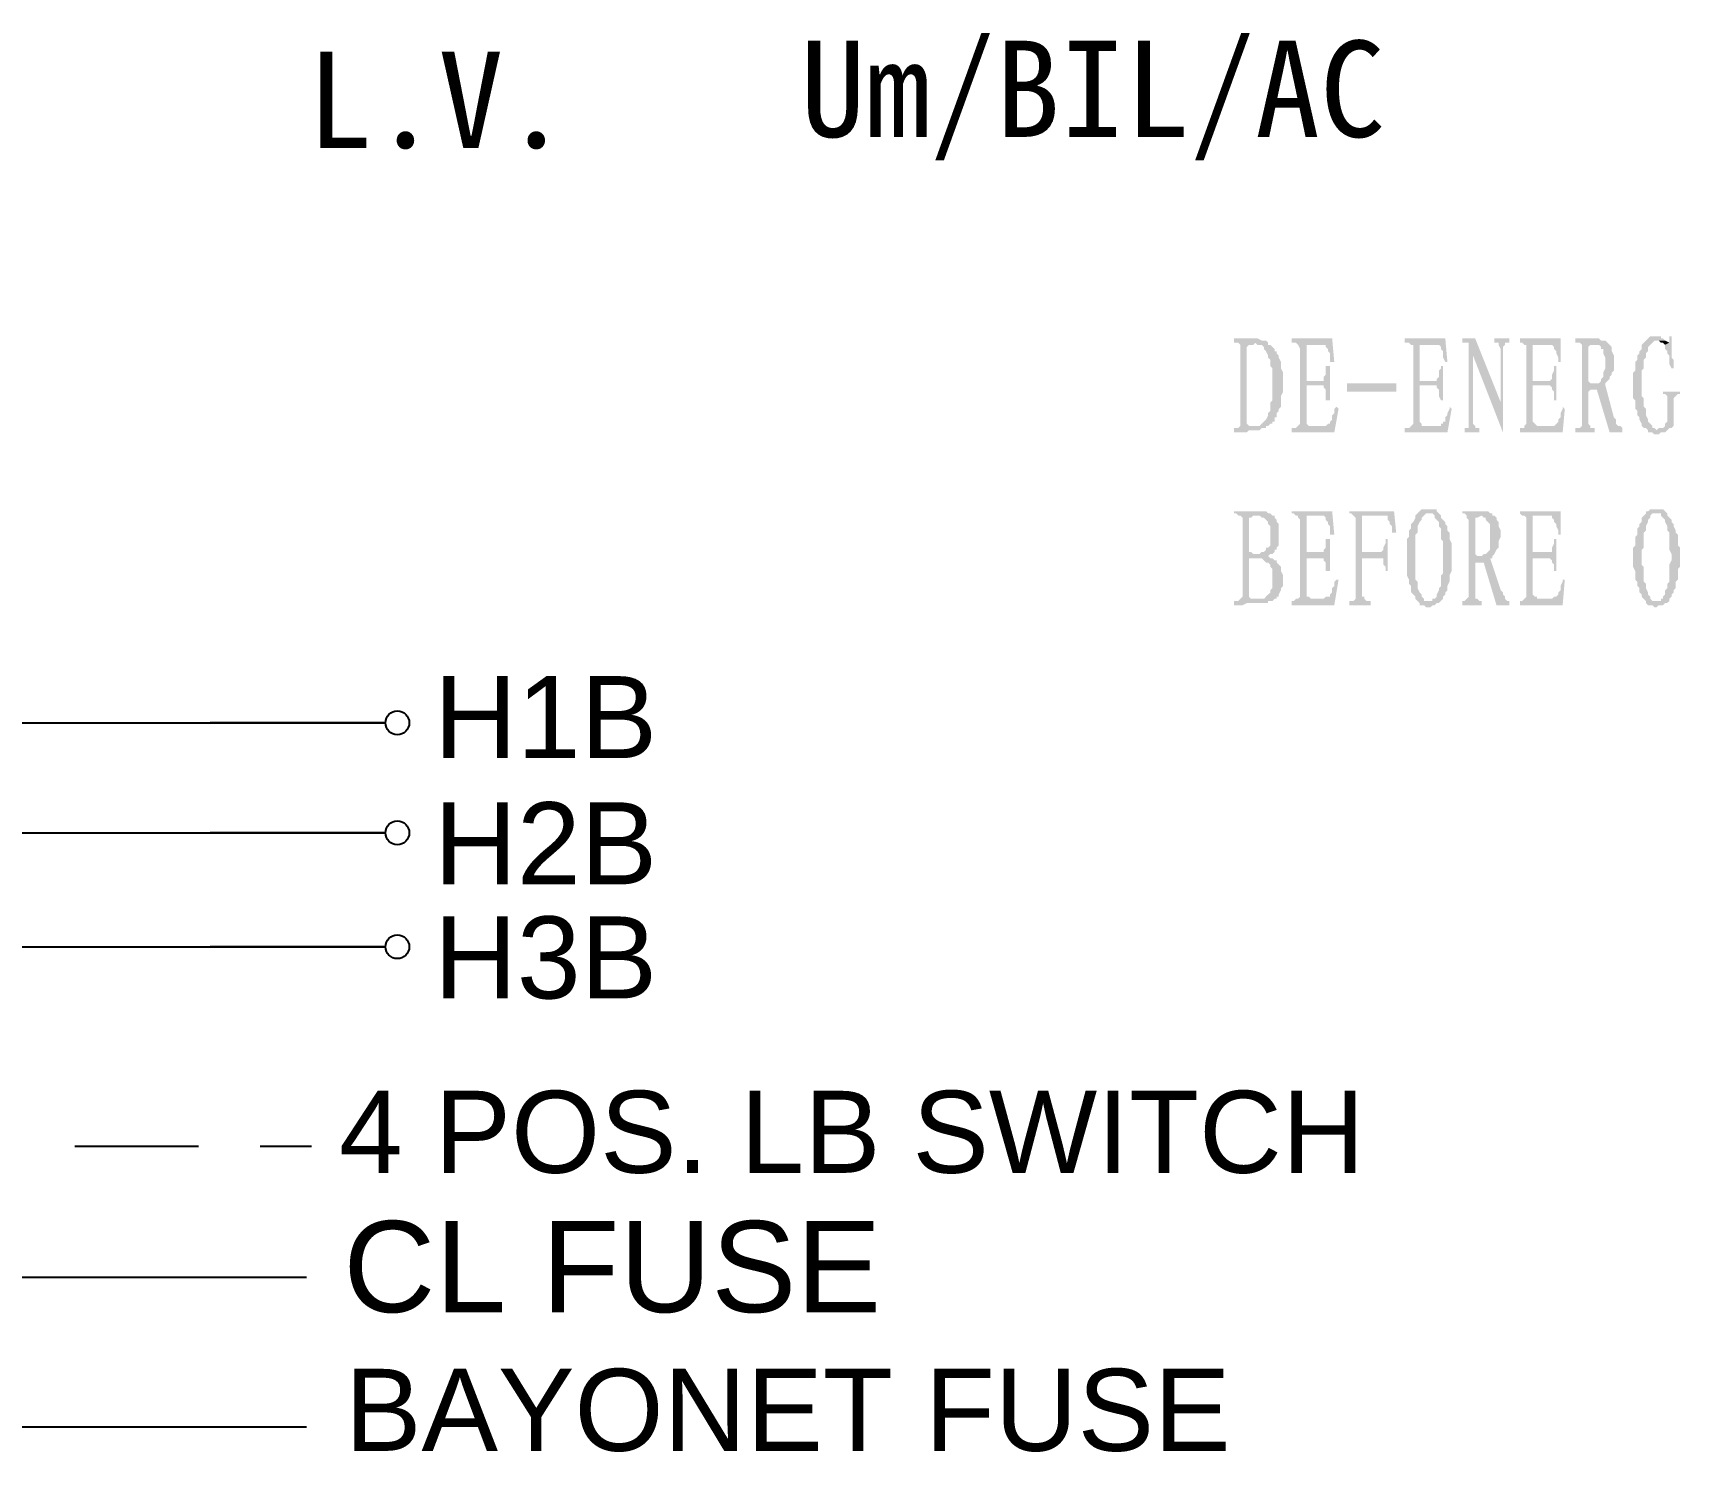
# Model space of a CAD drawing. Header units: millimetres. Extents: x 266108 to 276883, y -181835 to -175175.
# Drawn here: x 276775.37 to 276818.72, y -180759.44 to -180722.09 of the extents above; entities that cross this region are included whole.
import ezdxf
from ezdxf.enums import TextEntityAlignment as Align

# ---------------------------------------------------------------- set-up
doc = ezdxf.new("R2010")
doc.units = ezdxf.units.MM
doc.header["$LTSCALE"] = 13
doc.linetypes.add('DASHED', pattern=[0.75, 0.5, -0.25])
doc.layers.add('2', color=3, linetype='Continuous')
doc.layers.add('4虚线层', color=6, linetype='DASHED')
doc.layers.add('标注、文本', color=3, linetype='Continuous', lineweight=25)
doc.styles.add('Note Text (ANSI)', font='arial.ttf')
doc.styles.add('PDF FangSong', font='')
doc.styles.get('PDF FangSong').set_extended_font_data('FangSong')

msp = doc.modelspace()

# ---------------------------------------------------------------- hatches: boundary and pattern name
at = {"layer": '2', "linetype": 'Continuous', "transparency": 33554559}
for points in [[(276807.484, -180730.134), (276806.979, -180730.134), (276806.979, -180730.247), (276807.035, -180730.247), (276807.091, -180730.247), (276807.147, -180730.303), (276807.147, -180730.359), (276807.147, -180732.381), (276807.147, -180732.437), (276807.091, -180732.493), (276806.979, -180732.493), (276806.979, -180732.606), (276807.091, -180732.606), (276807.147, -180732.606), (276807.259, -180732.606), (276807.316, -180732.606), (276807.372, -180732.549), (276807.428, -180732.549), (276807.54, -180732.549), (276807.596, -180732.549), (276807.653, -180732.549), (276807.709, -180732.493), (276807.765, -180732.493), (276807.821, -180732.493), (276807.54, -180732.437), (276807.484, -180732.437), (276807.428, -180732.437), (276807.372, -180732.437), (276807.316, -180732.381), (276807.316, -180730.359), (276807.372, -180730.303), (276807.428, -180730.303), (276807.484, -180730.303), (276807.54, -180730.247), (276807.877, -180730.247), (276807.821, -180730.19), (276807.765, -180730.19), (276807.709, -180730.19), (276807.596, -180730.134), (276807.54, -180730.134)], [(276807.877, -180730.247), (276807.54, -180730.247), (276807.597, -180730.303), (276807.653, -180730.303), (276807.709, -180730.303), (276807.765, -180730.359), (276807.765, -180730.415), (276807.821, -180730.471), (276807.877, -180730.584), (276807.877, -180730.64), (276807.934, -180730.696), (276807.934, -180730.752), (276807.934, -180730.808), (276807.934, -180730.864), (276807.99, -180730.921), (276807.99, -180731.033), (276807.99, -180731.089), (276807.99, -180731.201), (276807.99, -180731.258), (276807.99, -180731.37), (276807.99, -180731.426), (276807.99, -180731.538), (276807.99, -180731.595), (276807.99, -180731.707), (276807.99, -180731.763), (276807.934, -180731.819), (276807.934, -180731.932), (276807.934, -180731.988), (276807.934, -180732.044), (276807.877, -180732.1), (276807.877, -180732.156), (276807.821, -180732.269), (276807.765, -180732.325), (276807.709, -180732.381), (276807.653, -180732.437), (276807.597, -180732.437), (276807.54, -180732.437), (276807.821, -180732.493), (276807.821, -180732.437), (276807.877, -180732.437), (276807.934, -180732.381), (276807.99, -180732.381), (276807.99, -180732.325), (276808.046, -180732.325), (276808.046, -180732.269), (276808.046, -180732.212), (276808.102, -180732.212), (276808.102, -180732.156), (276808.102, -180732.1), (276808.158, -180732.044), (276808.158, -180731.988), (276808.214, -180731.932), (276808.214, -180731.875), (276808.214, -180731.763), (276808.214, -180731.707), (276808.214, -180731.651), (276808.271, -180731.538), (276808.271, -180731.482), (276808.271, -180731.37), (276808.271, -180731.314), (276808.271, -180731.258), (276808.271, -180731.201), (276808.271, -180731.089), (276808.271, -180731.033), (276808.214, -180730.921), (276808.214, -180730.864), (276808.214, -180730.808), (276808.214, -180730.752), (276808.158, -180730.64), (276808.158, -180730.584), (276808.102, -180730.527), (276808.102, -180730.471), (276808.046, -180730.471), (276808.046, -180730.415), (276807.99, -180730.359), (276807.934, -180730.303), (276807.877, -180730.303)], [(276809.562, -180730.134), (276808.495, -180730.134), (276808.495, -180730.247), (276808.551, -180730.247), (276808.607, -180730.247), (276808.664, -180730.303), (276809.338, -180730.303), (276809.394, -180730.303), (276809.394, -180730.359), (276809.45, -180730.415), (276809.45, -180730.471), (276809.506, -180730.527), (276809.506, -180730.64), (276809.506, -180730.752), (276809.618, -180730.752)], [(276808.664, -180730.303), (276808.72, -180730.415), (276808.72, -180732.381), (276808.664, -180732.437), (276808.607, -180732.493), (276809.057, -180732.437), (276809.001, -180732.437), (276808.944, -180732.437), (276808.888, -180732.381), (276808.888, -180732.325), (276808.888, -180731.37), (276809.281, -180731.37), (276808.888, -180731.258), (276808.888, -180730.303), (276809.338, -180730.303)], [(276812.539, -180730.134), (276811.472, -180730.134), (276811.472, -180730.247), (276811.528, -180730.247), (276811.584, -180730.247), (276811.64, -180730.303), (276812.371, -180730.303), (276812.427, -180730.359), (276812.427, -180730.415), (276812.483, -180730.471), (276812.483, -180730.527), (276812.483, -180730.64), (276812.539, -180730.752), (276812.595, -180730.752)], [(276811.641, -180730.303), (276811.697, -180730.303), (276811.697, -180730.415), (276811.697, -180732.381), (276811.641, -180732.437), (276811.584, -180732.493), (276812.034, -180732.437), (276811.978, -180732.437), (276811.921, -180732.437), (276811.921, -180732.381), (276811.865, -180732.325), (276811.865, -180731.37), (276812.315, -180731.37), (276811.865, -180731.258), (276811.865, -180730.303), (276812.371, -180730.303)], [(276813.326, -180730.134), (276812.989, -180730.134), (276812.989, -180730.247), (276813.045, -180730.247), (276813.101, -180730.247), (276813.157, -180730.247), (276813.157, -180730.415), (276813.269, -180730.584), (276814.056, -180732.606), (276814, -180731.819)], [(276814.224, -180730.134), (276813.831, -180730.134), (276813.831, -180730.247), (276813.887, -180730.247), (276813.943, -180730.247), (276813.943, -180730.303), (276814, -180730.415), (276814, -180731.819), (276814.056, -180732.606), (276814.056, -180730.359), (276814.112, -180730.303), (276814.112, -180730.247), (276814.168, -180730.247), (276814.224, -180730.247)], [(276815.572, -180730.134), (276814.505, -180730.134), (276814.505, -180730.247), (276814.561, -180730.247), (276814.617, -180730.303), (276815.347, -180730.303), (276815.404, -180730.359), (276815.404, -180730.415), (276815.46, -180730.471), (276815.46, -180730.527), (276815.516, -180730.64), (276815.516, -180730.752), (276815.572, -180730.752)], [(276814.617, -180730.303), (276814.673, -180730.303), (276814.673, -180730.415), (276814.673, -180732.381), (276814.617, -180732.437), (276814.617, -180732.493), (276815.067, -180732.437), (276814.954, -180732.437), (276814.898, -180732.381), (276814.842, -180732.325), (276814.842, -180731.37), (276815.291, -180731.37), (276814.842, -180731.258), (276814.842, -180730.303), (276815.347, -180730.303)], [(276816.527, -180730.134), (276815.965, -180730.134), (276815.965, -180730.247), (276816.022, -180730.247), (276816.078, -180730.247), (276816.134, -180730.303), (276816.134, -180730.359), (276816.134, -180732.381), (276816.134, -180732.437), (276816.078, -180732.493), (276815.965, -180732.493), (276815.965, -180732.606), (276816.471, -180732.606), (276816.471, -180732.493), (276816.415, -180732.493), (276816.359, -180732.493), (276816.359, -180732.437), (276816.302, -180732.381), (276816.302, -180731.538), (276816.359, -180731.482), (276816.415, -180731.482), (276816.471, -180731.482), (276816.527, -180731.482), (276816.752, -180731.37), (276816.471, -180731.314), (276816.415, -180731.314), (276816.359, -180731.314), (276816.302, -180731.258), (276816.302, -180730.359), (276816.359, -180730.303), (276816.415, -180730.303), (276816.471, -180730.303), (276816.864, -180730.303), (276816.808, -180730.247), (276816.752, -180730.19), (276816.696, -180730.19), (276816.639, -180730.19), (276816.583, -180730.134)], [(276816.864, -180730.303), (276816.471, -180730.303), (276816.527, -180730.303), (276816.583, -180730.303), (276816.639, -180730.359), (276816.639, -180730.415), (276816.695, -180730.415), (276816.695, -180730.471), (276816.695, -180730.527), (276816.752, -180730.64), (276816.752, -180730.696), (276816.752, -180730.808), (276816.752, -180730.864), (276816.752, -180730.921), (276816.695, -180731.033), (276816.695, -180731.089), (276816.695, -180731.145), (276816.639, -180731.201), (276816.639, -180731.258), (276816.583, -180731.314), (276816.527, -180731.314), (276816.471, -180731.314), (276816.752, -180731.37), (276816.752, -180731.314), (276816.808, -180731.258), (276816.864, -180731.201), (276816.864, -180731.145), (276816.92, -180731.089), (276816.92, -180731.033), (276816.976, -180730.977), (276816.976, -180730.921), (276816.976, -180730.808), (276816.976, -180730.752), (276816.976, -180730.64), (276816.976, -180730.584), (276816.92, -180730.471), (276816.92, -180730.415), (276816.92, -180730.359)], [(276818.1, -180730.078), (276818.044, -180730.078), (276817.931, -180730.078), (276817.875, -180730.134), (276817.819, -180730.19), (276817.763, -180730.247), (276817.707, -180730.303), (276817.707, -180730.415), (276817.65, -180730.471), (276817.65, -180730.527), (276817.594, -180730.584), (276817.594, -180730.64), (276817.594, -180730.696), (276817.538, -180730.752), (276817.538, -180730.808), (276817.538, -180730.864), (276817.538, -180730.977), (276817.482, -180731.033), (276817.482, -180731.089), (276817.482, -180731.201), (276817.482, -180731.258), (276817.482, -180731.37), (276817.482, -180731.426), (276817.482, -180731.538), (276817.482, -180731.595), (276817.482, -180731.707), (276817.538, -180731.763), (276817.538, -180731.819), (276817.538, -180731.932), (276817.538, -180731.988), (276817.594, -180732.044), (276817.594, -180732.1), (276817.594, -180732.156), (276817.65, -180732.212), (276817.65, -180732.269), (276817.707, -180732.381), (276817.707, -180732.437), (276817.763, -180732.493), (276817.819, -180732.493), (276817.875, -180732.549), (276817.875, -180732.606), (276817.931, -180732.606), (276817.987, -180732.606), (276818.044, -180732.662), (276818.1, -180732.662), (276818.156, -180732.662), (276818.212, -180732.606), (276818.268, -180732.606), (276818.324, -180732.606), (276818.381, -180732.549), (276818.1, -180732.549), (276818.044, -180732.493), (276817.987, -180732.493), (276817.987, -180732.437), (276817.931, -180732.381), (276817.875, -180732.325), (276817.875, -180732.269), (276817.819, -180732.156), (276817.819, -180732.044), (276817.819, -180731.988), (276817.763, -180731.932), (276817.763, -180731.875), (276817.763, -180731.819), (276817.763, -180731.707), (276817.707, -180731.651), (276817.707, -180731.595), (276817.707, -180731.482), (276817.707, -180731.426), (276817.707, -180731.314), (276817.707, -180731.258), (276817.707, -180731.145), (276817.707, -180731.089), (276817.707, -180730.977), (276817.763, -180730.921), (276817.763, -180730.864), (276817.763, -180730.752), (276817.763, -180730.696), (276817.819, -180730.64), (276817.819, -180730.584), (276817.819, -180730.527), (276817.875, -180730.471), (276817.875, -180730.359), (276817.931, -180730.303), (276817.987, -180730.247), (276818.044, -180730.19), (276818.1, -180730.19), (276818.324, -180730.19), (276818.268, -180730.134), (276818.212, -180730.134), (276818.212, -180730.078), (276818.156, -180730.078)], [(276818.324, -180730.19), (276818.1, -180730.19), (276818.156, -180730.19), (276818.212, -180730.247), (276818.268, -180730.247), (276818.324, -180730.303), (276818.437, -180730.247)], [(276818.493, -180730.078), (276818.437, -180730.078), (276818.437, -180730.134), (276818.437, -180730.247), (276818.324, -180730.303), (276818.324, -180730.359), (276818.324, -180730.415), (276818.38, -180730.471), (276818.38, -180730.527), (276818.437, -180730.584), (276818.437, -180730.696), (276818.437, -180730.808), (276818.493, -180730.921), (276818.549, -180730.921), (276818.549, -180730.864), (276818.549, -180730.752), (276818.549, -180730.696), (276818.493, -180730.64), (276818.493, -180730.527), (276818.493, -180730.471), (276818.493, -180730.415), (276818.493, -180730.359), (276818.493, -180730.303), (276818.493, -180730.247), (276818.493, -180730.134)], [(276813.157, -180730.415), (276813.157, -180732.381), (276813.157, -180732.437), (276813.157, -180732.493), (276813.101, -180732.493), (276813.045, -180732.493), (276813.045, -180732.606), (276813.438, -180732.606), (276813.438, -180732.493), (276813.382, -180732.493), (276813.326, -180732.493), (276813.326, -180732.437), (276813.269, -180732.381), (276813.269, -180730.584)], [(276809.506, -180730.864), (276809.394, -180730.864), (276809.394, -180730.921), (276809.394, -180730.977), (276809.394, -180731.089), (276809.338, -180731.145), (276809.338, -180731.201), (276809.338, -180731.258), (276808.888, -180731.258), (276809.282, -180731.37), (276809.338, -180731.37), (276809.338, -180731.426), (276809.394, -180731.482), (276809.394, -180731.538), (276809.394, -180731.651), (276809.394, -180731.763), (276809.506, -180731.763)], [(276812.483, -180730.864), (276812.427, -180730.864), (276812.427, -180730.921), (276812.371, -180730.977), (276812.371, -180731.089), (276812.371, -180731.145), (276812.315, -180731.201), (276812.315, -180731.258), (276811.865, -180731.258), (276812.315, -180731.37), (276812.315, -180731.426), (276812.371, -180731.482), (276812.371, -180731.538), (276812.371, -180731.651), (276812.427, -180731.763), (276812.483, -180731.763)], [(276815.46, -180730.864), (276815.404, -180730.864), (276815.404, -180730.921), (276815.404, -180730.977), (276815.347, -180731.089), (276815.347, -180731.145), (276815.347, -180731.201), (276815.291, -180731.258), (276814.842, -180731.258), (276815.291, -180731.37), (276815.347, -180731.426), (276815.347, -180731.482), (276815.404, -180731.538), (276815.404, -180731.651), (276815.404, -180731.763), (276815.46, -180731.763)], [(276809.956, -180731.314), (276811.247, -180731.314), (276811.247, -180731.538), (276809.956, -180731.538)], [(276816.752, -180731.37), (276816.527, -180731.482), (276816.864, -180732.606), (276817.201, -180732.606), (276817.201, -180732.493), (276817.145, -180732.437), (276817.089, -180732.437), (276817.032, -180732.381), (276817.032, -180732.269), (276816.976, -180732.212)], [(276818.717, -180731.538), (276818.268, -180731.538), (276818.268, -180731.595), (276818.324, -180731.595), (276818.38, -180731.651), (276818.38, -180731.707), (276818.38, -180731.819), (276818.38, -180731.932), (276818.38, -180732.044), (276818.38, -180732.1), (276818.38, -180732.212), (276818.38, -180732.269), (276818.38, -180732.325), (276818.324, -180732.381), (276818.324, -180732.437), (276818.268, -180732.493), (276818.212, -180732.493), (276818.156, -180732.493), (276818.1, -180732.549), (276818.38, -180732.549), (276818.437, -180732.493), (276818.493, -180732.493), (276818.549, -180732.437), (276818.549, -180732.381), (276818.549, -180731.763), (276818.549, -180731.707), (276818.605, -180731.651), (276818.661, -180731.595), (276818.717, -180731.595)], [(276809.675, -180731.932), (276809.619, -180731.988), (276809.619, -180732.1), (276809.562, -180732.156), (276809.562, -180732.212), (276809.562, -180732.269), (276809.506, -180732.325), (276809.506, -180732.381), (276809.45, -180732.381), (276809.394, -180732.437), (276809.338, -180732.437), (276809.282, -180732.437), (276809.225, -180732.437), (276809.169, -180732.437), (276809.057, -180732.437), (276808.608, -180732.493), (276808.551, -180732.493), (276808.495, -180732.493), (276808.495, -180732.606), (276809.619, -180732.606), (276809.731, -180731.988)], [(276812.651, -180731.932), (276812.651, -180731.988), (276812.595, -180732.1), (276812.595, -180732.156), (276812.539, -180732.212), (276812.539, -180732.269), (276812.539, -180732.325), (276812.483, -180732.325), (276812.483, -180732.381), (276812.427, -180732.381), (276812.427, -180732.437), (276812.371, -180732.437), (276812.314, -180732.437), (276812.202, -180732.437), (276812.146, -180732.437), (276812.034, -180732.437), (276811.584, -180732.493), (276811.528, -180732.493), (276811.472, -180732.493), (276811.472, -180732.606), (276812.595, -180732.606), (276812.708, -180731.988)], [(276815.628, -180731.932), (276815.628, -180731.988), (276815.572, -180732.1), (276815.572, -180732.156), (276815.572, -180732.212), (276815.516, -180732.269), (276815.516, -180732.325), (276815.46, -180732.381), (276815.404, -180732.437), (276815.348, -180732.437), (276815.291, -180732.437), (276815.235, -180732.437), (276815.123, -180732.437), (276815.067, -180732.437), (276814.617, -180732.493), (276814.561, -180732.493), (276814.505, -180732.493), (276814.505, -180732.606), (276815.628, -180732.606), (276815.685, -180731.988)], [(276812.146, -180734.628), (276812.09, -180734.628), (276812.034, -180734.628), (276811.978, -180734.628), (276811.921, -180734.628), (276811.865, -180734.684), (276811.809, -180734.74), (276811.753, -180734.796), (276811.753, -180734.852), (276811.697, -180734.965), (276811.641, -180735.021), (276811.641, -180735.077), (276811.641, -180735.133), (276811.584, -180735.189), (276811.584, -180735.302), (276811.584, -180735.358), (276811.528, -180735.414), (276811.528, -180735.47), (276811.528, -180735.582), (276811.528, -180735.639), (276811.528, -180735.751), (276811.528, -180735.807), (276811.528, -180735.863), (276811.528, -180735.919), (276811.528, -180736.032), (276811.528, -180736.088), (276811.528, -180736.144), (276811.528, -180736.256), (276811.528, -180736.313), (276811.528, -180736.369), (276811.584, -180736.481), (276811.584, -180736.537), (276811.584, -180736.593), (276811.641, -180736.65), (276811.641, -180736.706), (276811.641, -180736.818), (276811.697, -180736.874), (276811.753, -180736.93), (276811.753, -180736.987), (276811.809, -180737.043), (276812.146, -180737.043), (276812.09, -180737.043), (276812.034, -180737.043), (276811.978, -180737.043), (276811.978, -180736.987), (276811.921, -180736.93), (276811.921, -180736.874), (276811.865, -180736.818), (276811.809, -180736.706), (276811.809, -180736.65), (276811.809, -180736.593), (276811.809, -180736.537), (276811.753, -180736.481), (276811.753, -180736.369), (276811.753, -180736.313), (276811.753, -180736.256), (276811.753, -180736.144), (276811.753, -180736.088), (276811.753, -180735.976), (276811.753, -180735.863), (276811.753, -180735.751), (276811.753, -180735.695), (276811.753, -180735.639), (276811.753, -180735.526), (276811.753, -180735.47), (276811.753, -180735.358), (276811.753, -180735.302), (276811.809, -180735.245), (276811.809, -180735.189), (276811.809, -180735.133), (276811.809, -180735.077), (276811.865, -180734.965), (276811.921, -180734.908), (276811.921, -180734.852), (276811.978, -180734.796), (276812.034, -180734.74), (276812.09, -180734.74), (276812.371, -180734.74), (276812.314, -180734.684), (276812.314, -180734.628), (276812.258, -180734.628), (276812.202, -180734.628)], [(276818.1, -180734.628), (276818.044, -180734.628), (276817.987, -180734.628), (276817.931, -180734.628), (276817.875, -180734.684), (276817.819, -180734.684), (276817.819, -180734.74), (276817.763, -180734.796), (276817.707, -180734.852), (276817.707, -180734.965), (276817.65, -180735.021), (276817.65, -180735.077), (276817.594, -180735.133), (276817.594, -180735.189), (276817.594, -180735.302), (276817.538, -180735.358), (276817.538, -180735.414), (276817.538, -180735.47), (276817.538, -180735.582), (276817.482, -180735.639), (276817.482, -180735.751), (276817.482, -180735.807), (276817.482, -180735.863), (276817.482, -180735.919), (276817.482, -180736.032), (276817.482, -180736.088), (276817.482, -180736.144), (276817.538, -180736.256), (276817.538, -180736.313), (276817.538, -180736.369), (276817.538, -180736.481), (276817.594, -180736.537), (276817.594, -180736.593), (276817.594, -180736.65), (276817.65, -180736.706), (276817.65, -180736.818), (276817.707, -180736.874), (276817.707, -180736.93), (276817.763, -180736.987), (276817.819, -180737.043), (276818.1, -180737.043), (276818.044, -180737.043), (276817.987, -180737.043), (276817.931, -180736.987), (276817.931, -180736.93), (276817.875, -180736.874), (276817.875, -180736.818), (276817.819, -180736.706), (276817.819, -180736.65), (276817.819, -180736.593), (276817.763, -180736.537), (276817.763, -180736.481), (276817.763, -180736.369), (276817.763, -180736.313), (276817.763, -180736.256), (276817.763, -180736.144), (276817.707, -180736.088), (276817.707, -180735.976), (276817.707, -180735.863), (276817.707, -180735.751), (276817.707, -180735.695), (276817.763, -180735.639), (276817.763, -180735.526), (276817.763, -180735.47), (276817.763, -180735.358), (276817.763, -180735.302), (276817.763, -180735.245), (276817.819, -180735.189), (276817.819, -180735.133), (276817.819, -180735.077), (276817.875, -180734.965), (276817.875, -180734.908), (276817.931, -180734.852), (276817.931, -180734.796), (276817.987, -180734.74), (276818.044, -180734.74), (276818.1, -180734.74), (276818.381, -180734.74), (276818.324, -180734.684), (276818.268, -180734.628), (276818.212, -180734.628), (276818.156, -180734.628)], [(276807.54, -180734.684), (276806.979, -180734.684), (276806.979, -180734.74), (276807.035, -180734.74), (276807.091, -180734.796), (276807.147, -180734.796), (276807.203, -180734.852), (276807.203, -180736.93), (276807.147, -180736.987), (276807.484, -180736.987), (276807.428, -180736.987), (276807.372, -180736.93), (276807.372, -180735.919), (276807.428, -180735.919), (276807.484, -180735.919), (276807.597, -180735.919), (276807.934, -180735.919), (276807.877, -180735.863), (276807.821, -180735.863), (276807.877, -180735.863), (276807.934, -180735.807), (276807.54, -180735.807), (276807.484, -180735.807), (276807.428, -180735.751), (276807.372, -180735.751), (276807.372, -180734.852), (276807.428, -180734.852), (276807.484, -180734.796), (276807.54, -180734.796), (276807.597, -180734.796), (276807.99, -180734.796), (276807.934, -180734.74), (276807.877, -180734.74), (276807.821, -180734.684), (276807.765, -180734.684), (276807.709, -180734.684), (276807.653, -180734.684)], [(276807.99, -180734.796), (276807.597, -180734.796), (276807.653, -180734.796), (276807.709, -180734.852), (276807.765, -180734.852), (276807.821, -180734.908), (276807.877, -180734.965), (276807.877, -180735.021), (276807.934, -180735.077), (276807.934, -180735.133), (276807.934, -180735.189), (276807.934, -180735.302), (276807.934, -180735.414), (276807.934, -180735.47), (276807.934, -180735.582), (276807.877, -180735.639), (276807.821, -180735.639), (276807.821, -180735.695), (276807.765, -180735.751), (276807.709, -180735.751), (276807.653, -180735.807), (276807.597, -180735.807), (276807.54, -180735.807), (276807.934, -180735.807), (276807.99, -180735.807), (276808.046, -180735.751), (276808.046, -180735.695), (276808.102, -180735.695), (276808.102, -180735.639), (276808.158, -180735.582), (276808.158, -180735.526), (276808.158, -180735.47), (276808.158, -180735.358), (276808.158, -180735.302), (276808.158, -180735.189), (276808.158, -180735.133), (276808.158, -180735.021), (276808.102, -180734.965), (276808.102, -180734.908), (276808.046, -180734.852), (276808.046, -180734.796)], [(276809.562, -180734.684), (276808.495, -180734.684), (276808.495, -180734.74), (276808.551, -180734.74), (276808.607, -180734.796), (276808.664, -180734.796), (276809.338, -180734.796), (276809.394, -180734.852), (276809.394, -180734.908), (276809.45, -180734.965), (276809.45, -180735.021), (276809.506, -180735.077), (276809.506, -180735.189), (276809.506, -180735.302), (276809.618, -180735.302)], [(276808.664, -180734.796), (276808.664, -180734.852), (276808.72, -180734.908), (276808.72, -180736.874), (276808.72, -180736.93), (276808.664, -180736.987), (276808.607, -180736.987), (276809.057, -180736.987), (276809.001, -180736.987), (276808.944, -180736.93), (276808.888, -180736.93), (276808.888, -180736.874), (276808.888, -180735.919), (276809.281, -180735.919), (276808.888, -180735.751), (276808.888, -180734.796), (276809.338, -180734.796)], [(276811.191, -180734.684), (276810.012, -180734.684), (276810.012, -180734.74), (276810.068, -180734.74), (276810.124, -180734.796), (276811.023, -180734.796), (276811.023, -180734.852), (276811.023, -180734.908), (276811.079, -180734.965), (276811.079, -180735.021), (276811.135, -180735.077), (276811.135, -180735.189), (276811.135, -180735.245), (276811.247, -180735.245)], [(276810.124, -180734.796), (276810.18, -180734.852), (276810.18, -180734.965), (276810.18, -180736.987), (276810.124, -180737.043), (276810.068, -180737.043), (276810.012, -180737.043), (276810.012, -180737.155), (276810.573, -180737.155), (276810.573, -180737.043), (276810.461, -180737.043), (276810.405, -180736.987), (276810.405, -180736.93), (276810.349, -180736.93), (276810.349, -180735.919), (276810.854, -180735.919), (276810.349, -180735.751), (276810.349, -180734.796), (276811.023, -180734.796)], [(276812.371, -180734.74), (276812.09, -180734.74), (276812.146, -180734.74), (276812.202, -180734.74), (276812.258, -180734.796), (276812.258, -180734.852), (276812.314, -180734.908), (276812.371, -180734.965), (276812.371, -180735.077), (276812.427, -180735.133), (276812.427, -180735.189), (276812.427, -180735.245), (276812.427, -180735.358), (276812.427, -180735.414), (276812.483, -180735.47), (276812.483, -180735.582), (276812.483, -180735.639), (276812.483, -180735.695), (276812.483, -180735.807), (276812.483, -180735.863), (276812.483, -180735.976), (276812.483, -180736.088), (276812.483, -180736.144), (276812.483, -180736.256), (276812.483, -180736.313), (276812.427, -180736.369), (276812.427, -180736.425), (276812.427, -180736.537), (276812.427, -180736.593), (276812.427, -180736.65), (276812.371, -180736.706), (276812.371, -180736.762), (276812.314, -180736.874), (276812.314, -180736.93), (276812.258, -180736.987), (276812.202, -180736.987), (276812.202, -180737.043), (276812.146, -180737.043), (276811.809, -180737.043), (276811.865, -180737.099), (276811.865, -180737.155), (276811.921, -180737.155), (276811.977, -180737.155), (276812.034, -180737.211), (276812.09, -180737.211), (276812.146, -180737.211), (276812.202, -180737.155), (276812.258, -180737.155), (276812.314, -180737.099), (276812.371, -180737.099), (276812.427, -180737.043), (276812.483, -180736.987), (276812.483, -180736.93), (276812.539, -180736.874), (276812.539, -180736.818), (276812.595, -180736.762), (276812.595, -180736.706), (276812.595, -180736.65), (276812.651, -180736.537), (276812.651, -180736.481), (276812.651, -180736.425), (276812.651, -180736.369), (276812.708, -180736.256), (276812.708, -180736.2), (276812.708, -180736.144), (276812.708, -180736.032), (276812.708, -180735.976), (276812.708, -180735.863), (276812.708, -180735.807), (276812.708, -180735.751), (276812.708, -180735.639), (276812.708, -180735.582), (276812.708, -180735.526), (276812.651, -180735.414), (276812.651, -180735.358), (276812.651, -180735.302), (276812.651, -180735.245), (276812.595, -180735.189), (276812.595, -180735.077), (276812.539, -180735.021), (276812.539, -180734.965), (276812.483, -180734.908), (276812.427, -180734.852), (276812.427, -180734.796)], [(276813.494, -180734.684), (276812.989, -180734.684), (276812.989, -180734.74), (276813.045, -180734.74), (276813.101, -180734.796), (276813.101, -180734.852), (276813.157, -180734.908), (276813.157, -180736.93), (276813.101, -180736.987), (276813.045, -180737.043), (276812.989, -180737.043), (276812.989, -180737.155), (276813.494, -180737.155), (276813.494, -180737.043), (276813.438, -180737.043), (276813.382, -180736.987), (276813.326, -180736.987), (276813.326, -180736.874), (276813.326, -180736.088), (276813.326, -180736.032), (276813.382, -180736.032), (276813.438, -180736.032), (276813.55, -180736.032), (276813.719, -180735.919), (276813.775, -180735.919), (276813.438, -180735.863), (276813.382, -180735.863), (276813.326, -180735.807), (276813.326, -180735.751), (276813.326, -180734.908), (276813.326, -180734.852), (276813.382, -180734.852), (276813.494, -180734.796), (276813.831, -180734.796), (276813.775, -180734.796), (276813.775, -180734.74), (276813.719, -180734.74), (276813.663, -180734.684), (276813.55, -180734.684)], [(276813.831, -180734.796), (276813.494, -180734.796), (276813.55, -180734.852), (276813.606, -180734.852), (276813.606, -180734.908), (276813.662, -180734.965), (276813.719, -180735.021), (276813.719, -180735.077), (276813.719, -180735.133), (276813.719, -180735.245), (276813.719, -180735.358), (276813.719, -180735.414), (276813.719, -180735.47), (276813.719, -180735.582), (276813.719, -180735.639), (276813.719, -180735.695), (276813.662, -180735.751), (276813.606, -180735.807), (276813.55, -180735.807), (276813.494, -180735.863), (276813.438, -180735.863), (276813.775, -180735.919), (276813.775, -180735.863), (276813.831, -180735.807), (276813.887, -180735.695), (276813.943, -180735.639), (276813.943, -180735.582), (276813.943, -180735.526), (276813.943, -180735.47), (276813.999, -180735.358), (276813.999, -180735.302), (276813.999, -180735.245), (276813.999, -180735.189), (276813.943, -180735.077), (276813.943, -180735.021), (276813.943, -180734.965), (276813.887, -180734.908), (276813.887, -180734.852)], [(276815.572, -180734.684), (276814.505, -180734.684), (276814.505, -180734.74), (276814.561, -180734.796), (276814.617, -180734.796), (276815.347, -180734.796), (276815.347, -180734.852), (276815.404, -180734.908), (276815.404, -180734.965), (276815.46, -180735.021), (276815.46, -180735.077), (276815.516, -180735.189), (276815.516, -180735.302), (276815.572, -180735.302)], [(276814.617, -180734.796), (276814.673, -180734.852), (276814.673, -180734.908), (276814.673, -180736.874), (276814.673, -180736.93), (276814.617, -180736.987), (276815.067, -180736.987), (276814.954, -180736.987), (276814.954, -180736.93), (276814.898, -180736.93), (276814.842, -180736.874), (276814.842, -180735.919), (276815.291, -180735.919), (276814.842, -180735.751), (276814.842, -180734.796), (276815.347, -180734.796)], [(276818.38, -180734.74), (276818.1, -180734.74), (276818.156, -180734.74), (276818.212, -180734.74), (276818.212, -180734.796), (276818.268, -180734.852), (276818.324, -180734.908), (276818.324, -180734.965), (276818.38, -180735.077), (276818.38, -180735.133), (276818.38, -180735.189), (276818.437, -180735.245), (276818.437, -180735.358), (276818.437, -180735.414), (276818.437, -180735.47), (276818.437, -180735.582), (276818.437, -180735.639), (276818.437, -180735.695), (276818.493, -180735.807), (276818.493, -180735.863), (276818.493, -180735.976), (276818.437, -180736.088), (276818.437, -180736.144), (276818.437, -180736.256), (276818.437, -180736.313), (276818.437, -180736.369), (276818.437, -180736.425), (276818.437, -180736.537), (276818.38, -180736.593), (276818.38, -180736.65), (276818.38, -180736.706), (276818.324, -180736.762), (276818.324, -180736.874), (276818.268, -180736.93), (276818.268, -180736.987), (276818.212, -180736.987), (276818.212, -180737.043), (276818.156, -180737.043), (276818.1, -180737.043), (276817.819, -180737.043), (276817.819, -180737.099), (276817.875, -180737.155), (276817.931, -180737.155), (276817.987, -180737.155), (276818.043, -180737.211), (276818.1, -180737.211), (276818.156, -180737.155), (276818.212, -180737.155), (276818.268, -180737.155), (276818.324, -180737.099), (276818.38, -180737.099), (276818.437, -180737.043), (276818.437, -180736.987), (276818.493, -180736.93), (276818.493, -180736.874), (276818.549, -180736.818), (276818.549, -180736.762), (276818.605, -180736.706), (276818.605, -180736.65), (276818.605, -180736.537), (276818.661, -180736.481), (276818.661, -180736.425), (276818.661, -180736.369), (276818.661, -180736.256), (276818.661, -180736.2), (276818.717, -180736.144), (276818.717, -180736.032), (276818.717, -180735.976), (276818.717, -180735.863), (276818.717, -180735.807), (276818.717, -180735.751), (276818.717, -180735.639), (276818.661, -180735.582), (276818.661, -180735.526), (276818.661, -180735.414), (276818.661, -180735.358), (276818.661, -180735.302), (276818.605, -180735.245), (276818.605, -180735.189), (276818.549, -180735.077), (276818.549, -180735.021), (276818.493, -180734.965), (276818.493, -180734.908), (276818.437, -180734.852), (276818.38, -180734.796)], [(276809.506, -180735.414), (276809.394, -180735.414), (276809.394, -180735.526), (276809.394, -180735.639), (276809.338, -180735.695), (276809.338, -180735.751), (276808.888, -180735.751), (276809.282, -180735.919), (276809.338, -180735.919), (276809.338, -180735.976), (276809.394, -180736.032), (276809.394, -180736.088), (276809.394, -180736.2), (276809.394, -180736.256), (276809.506, -180736.256)], [(276811.023, -180735.414), (276810.966, -180735.414), (276810.966, -180735.526), (276810.91, -180735.639), (276810.91, -180735.695), (276810.854, -180735.751), (276810.349, -180735.751), (276810.854, -180735.919), (276810.91, -180735.919), (276810.91, -180735.976), (276810.91, -180736.088), (276810.966, -180736.144), (276810.966, -180736.256), (276811.023, -180736.256)], [(276815.46, -180735.414), (276815.404, -180735.414), (276815.404, -180735.526), (276815.347, -180735.639), (276815.347, -180735.695), (276815.347, -180735.751), (276815.291, -180735.751), (276814.842, -180735.751), (276815.291, -180735.919), (276815.347, -180735.976), (276815.347, -180736.032), (276815.404, -180736.088), (276815.404, -180736.2), (276815.404, -180736.256), (276815.46, -180736.256)], [(276807.934, -180735.919), (276807.597, -180735.919), (276807.653, -180735.919), (276807.709, -180735.919), (276807.765, -180735.976), (276807.821, -180736.032), (276807.877, -180736.032), (276807.934, -180736.088), (276807.934, -180736.144), (276807.99, -180736.2), (276807.99, -180736.313), (276807.99, -180736.369), (276807.99, -180736.425), (276807.99, -180736.481), (276807.99, -180736.537), (276807.99, -180736.593), (276807.99, -180736.706), (276807.934, -180736.762), (276807.934, -180736.818), (276807.877, -180736.874), (276807.821, -180736.93), (276807.765, -180736.987), (276807.709, -180736.987), (276807.653, -180736.987), (276807.484, -180736.987), (276807.147, -180736.987), (276807.091, -180737.043), (276806.979, -180737.043), (276806.979, -180737.155), (276807.035, -180737.155), (276807.147, -180737.155), (276807.203, -180737.155), (276807.316, -180737.099), (276807.372, -180737.099), (276807.484, -180737.099), (276807.54, -180737.099), (276807.597, -180737.099), (276807.653, -180737.099), (276807.765, -180737.099), (276807.821, -180737.099), (276807.877, -180737.099), (276807.877, -180737.043), (276807.934, -180737.043), (276807.99, -180737.043), (276808.046, -180736.987), (276808.102, -180736.987), (276808.102, -180736.93), (276808.158, -180736.93), (276808.158, -180736.874), (276808.214, -180736.762), (276808.214, -180736.706), (276808.271, -180736.65), (276808.271, -180736.593), (276808.271, -180736.481), (276808.271, -180736.425), (276808.271, -180736.369), (276808.214, -180736.256), (276808.214, -180736.2), (276808.214, -180736.144), (276808.158, -180736.088), (276808.102, -180736.032), (276808.102, -180735.976), (276808.046, -180735.976), (276807.99, -180735.919)], [(276813.719, -180735.919), (276813.55, -180736.032), (276813.887, -180737.155), (276814.224, -180737.155), (276814.224, -180737.043), (276814.168, -180737.043), (276814.112, -180736.987), (276814.112, -180736.93), (276814.056, -180736.874), (276814.056, -180736.818), (276814, -180736.762)], [(276809.675, -180736.481), (276809.619, -180736.537), (276809.619, -180736.65), (276809.562, -180736.706), (276809.562, -180736.762), (276809.562, -180736.818), (276809.506, -180736.874), (276809.506, -180736.93), (276809.45, -180736.93), (276809.394, -180736.93), (276809.338, -180736.987), (276809.282, -180736.987), (276809.225, -180736.987), (276809.169, -180736.987), (276809.057, -180736.987), (276808.608, -180736.987), (276808.551, -180737.043), (276808.495, -180737.043), (276808.495, -180737.155), (276809.619, -180737.155), (276809.731, -180736.481)], [(276815.628, -180736.481), (276815.628, -180736.537), (276815.572, -180736.65), (276815.572, -180736.706), (276815.572, -180736.762), (276815.516, -180736.818), (276815.516, -180736.874), (276815.46, -180736.93), (276815.404, -180736.93), (276815.348, -180736.987), (276815.291, -180736.987), (276815.235, -180736.987), (276815.123, -180736.987), (276815.067, -180736.987), (276814.617, -180736.987), (276814.561, -180737.043), (276814.505, -180737.043), (276814.505, -180737.155), (276815.628, -180737.155), (276815.685, -180736.481)]]:
    msp.add_hatch(color=256, dxfattribs=at).paths.add_polyline_path(points)

# ---------------------------------------------------------------- linework, layer by layer
at = {"layer": '2', "linetype": 'Continuous'}
for p, q in [((276738.56, -180740.25), (276780.031, -180740.25)), ((276780.031, -180740.25), (276784.648, -180740.25)), ((276784.648, -180740.25), (276780.031, -180740.25)), ((276755.278, -180743.145), (276780.031, -180743.145)), ((276780.031, -180743.145), (276784.648, -180743.145)), ((276784.648, -180743.145), (276780.031, -180743.145)), ((276772.385, -180746.144), (276780.031, -180746.144)), ((276780.031, -180746.144), (276784.648, -180746.144)), ((276784.648, -180746.144), (276780.031, -180746.144))]:
    msp.add_line(p, q, dxfattribs=at)
at = {"layer": '2', "color": 3}
for p, q in [((276774.133, -180754.835), (276782.573, -180754.835)), ((276774.133, -180758.777), (276782.573, -180758.777))]:
    msp.add_line(p, q, dxfattribs=at)
at = {"layer": '4虚线层', "ltscale": 0.5}
msp.add_line((276732.6, -180751.39), (276782.702, -180751.39), dxfattribs=at)
at = {"layer": '标注、文本'}
for centre in [(276784.961, -180740.25), (276784.961, -180743.145), (276784.961, -180746.144)]:
    msp.add_circle(centre, 0.313, dxfattribs=at)

# ---------------------------------------------------------------- texts
at = {"layer": '2', "linetype": 'Continuous', "style": 'Note Text (ANSI)'}
for s, height, p in [('H1B', 2.16, (276791.797, -180741.18)), ('H2B', 2.16, (276791.797, -180744.501)), ('H3B', 2.16, (276791.797, -180747.505)), ('CL FUSE', 2.4, (276797.697, -180755.761)), ('BAYONET FUSE', 2.16, (276806.888, -180759.411))]:
    msp.add_text(s, height=height, dxfattribs=at).set_placement(p, align=Align.RIGHT)
at = {"layer": '2', "linetype": 'Continuous', "char_height": 2.53409, "attachment_point": 7, "style": 'PDF FangSong'}
for s, insert in [('\\W0.991650;Um/BIL/AC', (276795.565, -180725.449)), ('\\W0.998704;L.V.', (276782.591, -180725.16))]:
    msp.add_mtext(s, dxfattribs=dict(at, insert=insert))
at = {"layer": '2', "linetype": 'Continuous', "insert": (276783.423, -180749.934), "char_height": 2.16, "width": 764.64529, "attachment_point": 1, "style": 'Note Text (ANSI)'}
msp.add_mtext('4 POS. LB SWITCH', dxfattribs=at)

doc.saveas('drawing.dxf')
